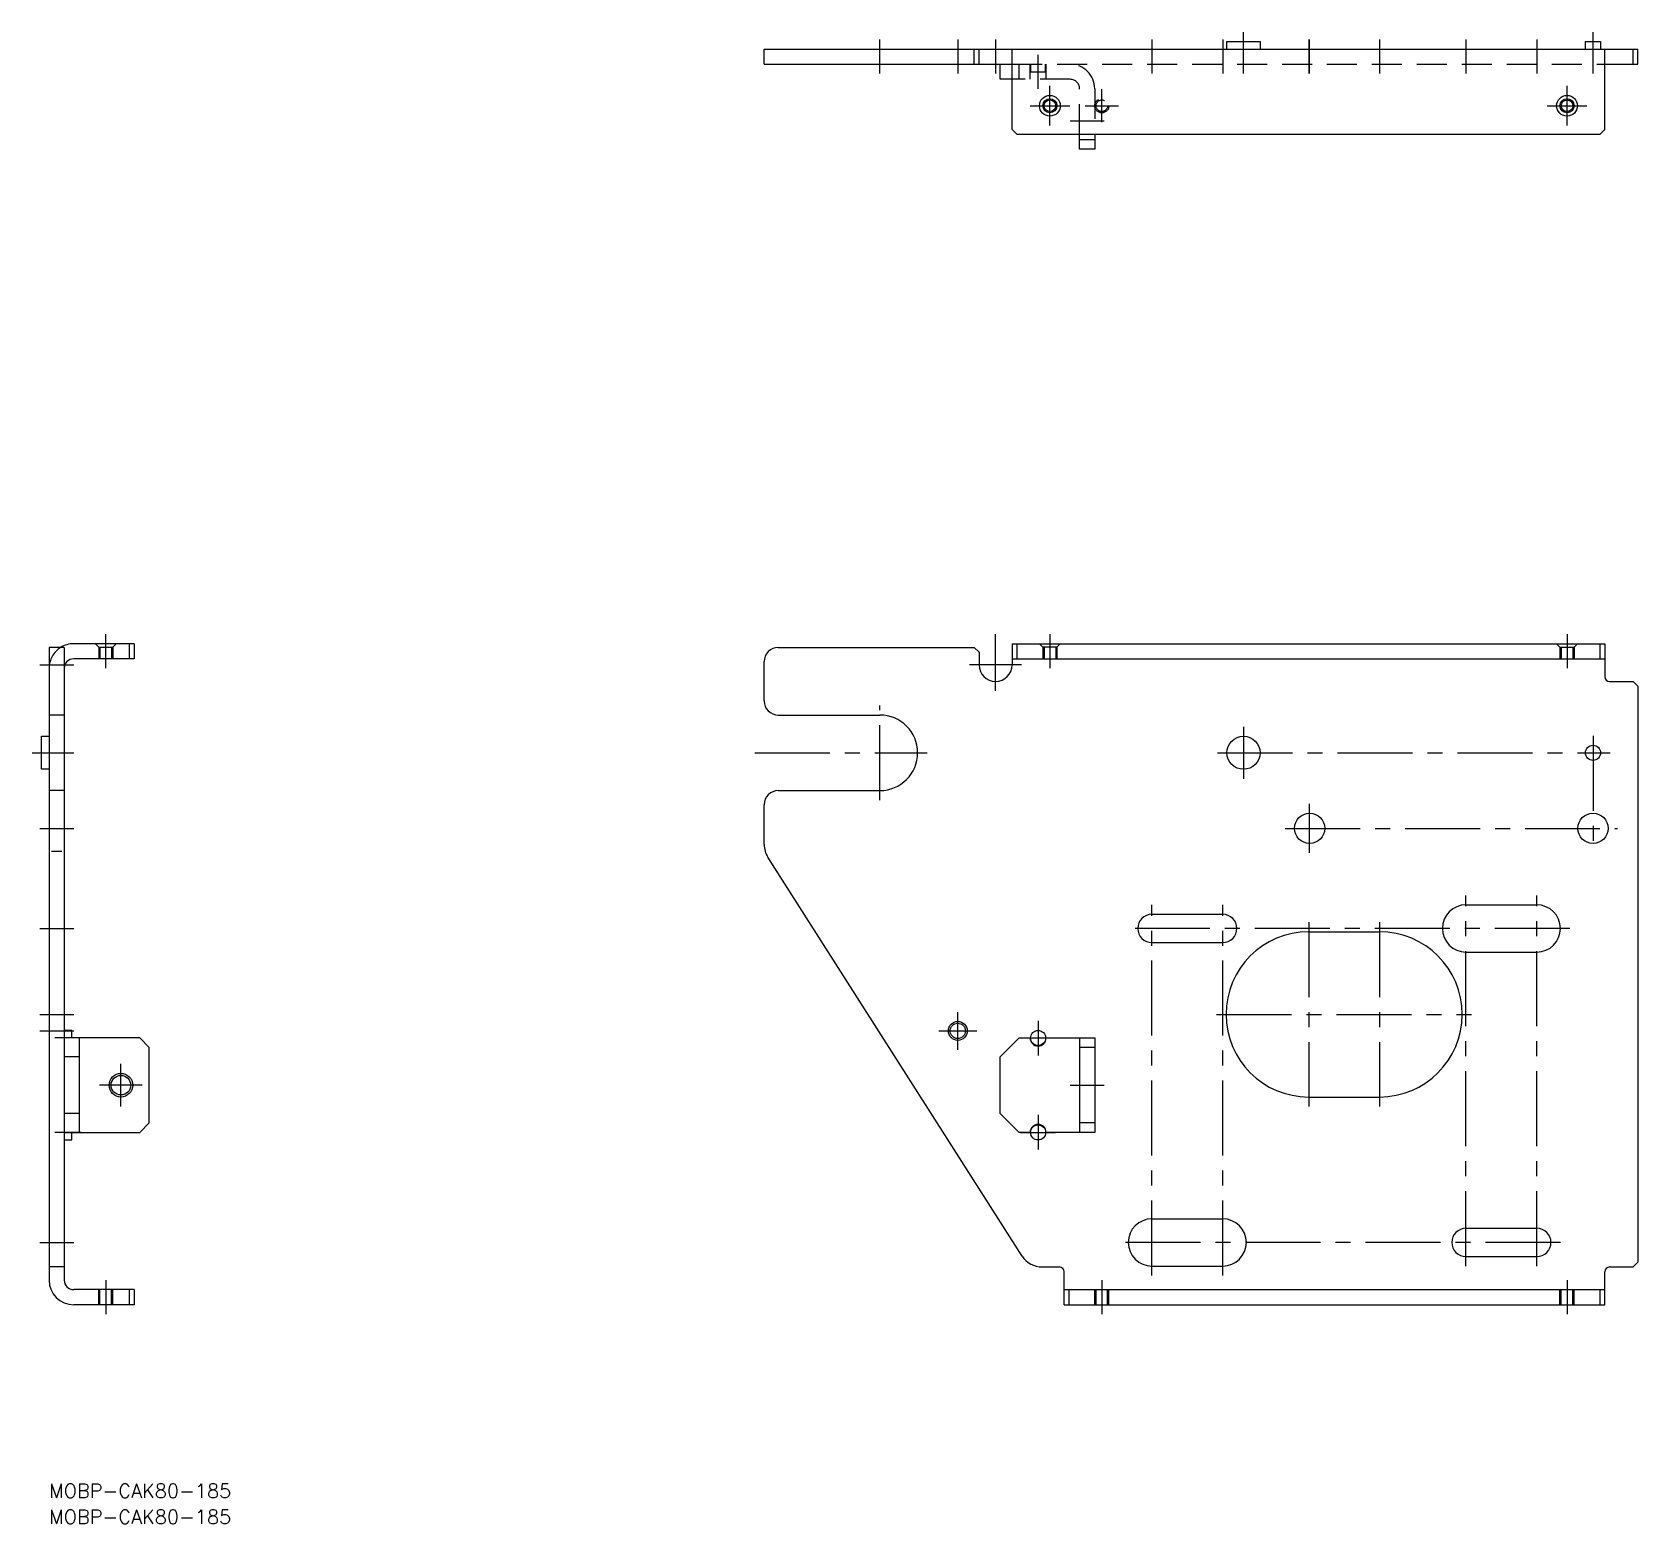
# Model space of a CAD drawing. Extents: x -4 to 336, y -9 to 307.
import ezdxf

# ---------------------------------------------------------------- set-up
doc = ezdxf.new("R2010")
doc.units = 0
doc.header["$LTSCALE"] = 0.5
doc.linetypes.add('CENTER', pattern=[50.8, 31.75, -6.35, 6.35, -6.35])
doc.linetypes.add('DASHED', pattern=[19.05, 12.7, -6.35])
doc.layers.get('0').update_dxf_attribs({"linetype": 'CONTINUOUS'})
doc.layers.add('CENTER', color=1, linetype='CENTER')
doc.styles.get("Standard").update_dxf_attribs({"font": 'txt.shx', "height": 3, "bigfont": 'bigfont.shx'})

# ---------------------------------------------------------------- blocks, each defined once
blk = doc.blocks.new('*U81')
at = {"color": 7, "linetype": 'CONTINUOUS'}
blk.add_text('MOBP-CAK80-185', height=3, dxfattribs=at).set_placement((0, -3))
blk = doc.blocks.new('*U82')
at = {"color": 7, "linetype": 'CONTINUOUS'}
blk.add_text('MOBP-CAK80-185', height=3, dxfattribs=at).set_placement((0, -8.52))

msp = doc.modelspace()

# ---------------------------------------------------------------- linework, layer by layer
at = {"color": 7, "linetype": 'CONTINUOUS'}
for p, q in [((151.4, 303.82), (336.4, 303.82)), ((151.4, 300.62), (151.4, 303.82)), ((151.4, 303.82), (292.4, 303.82)), ((195.9, 300.62), (195.9, 303.82)), ((196.9, 300.62), (196.9, 303.82)), ((203.9, 286.82), (203.9, 303.82)), ((249.4, 303.82), (249.4, 305.42)), ((249.4, 305.42), (256.4, 305.42)), ((256.4, 305.42), (256.4, 303.82)), ((325.3, 303.82), (325.3, 305.42)), ((325.3, 305.42), (328.5, 305.42)), ((328.5, 305.42), (328.5, 303.82)), ((329.4, 286.82), (329.4, 303.82)), ((335.4, 300.62), (335.4, 303.82)), ((336.4, 300.62), (336.4, 303.82)), ((151.4, 300.62), (203.9, 300.62)), ((201.4, 297.42), (201.4, 300.62)), ((201.4, 300.62), (203.9, 300.62)), ((329.4, 300.62), (336.4, 300.62)), ((203.9, 297.42), (201.4, 297.42)), ((203.9, 286.82), (204.9, 285.82)), ((204.9, 285.82), (328.4, 285.82)), ((218.2, 282.62), (218.2, 285.82)), ((221.4, 285.82), (221.4, 282.62)), ((328.4, 285.82), (329.4, 286.82)), ((221.4, 284.62), (218.2, 284.62)), ((221.4, 282.62), (218.2, 282.62)), ((3.2, 177.09), (0, 177.09)), ((0, 177.09), (0, 43.09)), ((3.2, 177.09), (3.2, 43.09)), ((18, 177.89), (5.2, 177.89)), ((17, 174.69), (17, 177.89)), ((18, 177.89), (18, 174.69)), ((154.4, 177.09), (195.9, 177.09)), ((196.9, 176.09), (195.9, 177.09)), ((203.9, 177.89), (329.4, 177.89)), ((203.9, 177.89), (203.9, 173.39)), ((204.9, 177.89), (204.9, 174.69)), ((328.4, 174.69), (328.4, 177.89)), ((329.4, 177.89), (329.4, 170.89)), ((18, 174.69), (5.2, 174.69)), ((151.4, 165.79), (151.4, 174.09)), ((196.9, 176.09), (196.9, 173.39)), ((203.9, 174.69), (329.4, 174.69)), ((330.4, 169.89), (335.4, 169.89)), ((336.4, 168.89), (335.4, 169.89)), ((336.4, 168.89), (336.4, 46.89)), ((3.2, 162.79), (0, 162.79)), ((154.4, 162.79), (175.9, 162.79)), ((-1.6, 151.29), (-1.6, 158.29)), ((-1.6, 158.29), (0, 158.29)), ((0, 151.29), (-1.6, 151.29)), ((3.2, 146.79), (0, 146.79)), ((154.4, 146.79), (175.9, 146.79)), ((151.4, 135.35), (151.4, 143.79)), ((206.03, 48.21), (152.19, 132.66)), ((300, 122.59), (315, 122.59)), ((233.5, 120.59), (248.5, 120.59)), ((266.7, 116.89), (281.7, 116.89)), ((233.5, 114.59), (248.5, 114.59)), ((300, 112.59), (315, 112.59)), ((4.8, 95.99), (3.2, 95.99)), ((4.8, 94.39), (4.8, 95.99)), ((19.2, 94.39), (3.2, 94.39)), ((7.59, 94.39), (6.4, 94.39)), ((6.4, 74.39), (6.4, 94.39)), ((19.2, 94.39), (21.2, 92.39)), ((21.2, 76.39), (21.2, 92.39)), ((205.4, 94.39), (201.4, 90.39)), ((205.4, 94.39), (207.7, 94.39)), ((211.1, 94.39), (221.4, 94.39)), ((218.2, 94.39), (218.2, 74.39)), ((221.4, 92.39), (218.2, 92.39)), ((221.4, 94.39), (221.4, 74.39)), ((6.4, 90.39), (3.2, 90.39)), ((201.4, 78.39), (201.4, 90.39)), ((266.7, 81.89), (281.7, 81.89)), ((6.4, 78.39), (3.2, 78.39)), ((205.4, 74.39), (201.4, 78.39)), ((19.2, 74.39), (21.2, 76.39)), ((221.4, 76.39), (218.2, 76.39)), ((3.2, 74.39), (19.2, 74.39)), ((3.2, 72.79), (4.8, 72.79)), ((4.8, 72.79), (4.8, 74.39)), ((207.7, 74.39), (205.4, 74.39)), ((221.4, 74.39), (211.1, 74.39)), ((233.5, 56.09), (248.5, 56.09)), ((300, 54.09), (315, 54.09)), ((300, 48.09), (315, 48.09)), ((3.2, 45.89), (0, 45.89)), ((210.24, 45.89), (213.9, 45.89)), ((214.9, 37.89), (214.9, 44.89)), ((233.5, 46.09), (248.5, 46.09)), ((329.4, 37.89), (329.4, 44.89)), ((330.4, 45.89), (335.4, 45.89)), ((335.4, 45.89), (336.4, 46.89)), ((18, 41.09), (5.2, 41.09)), ((17, 37.89), (17, 41.09)), ((18, 41.09), (18, 37.89)), ((214.9, 41.09), (329.4, 41.09)), ((215.9, 41.09), (215.9, 37.89)), ((328.4, 37.89), (328.4, 41.09)), ((18, 37.89), (5.2, 37.89)), ((214.9, 37.89), (329.4, 37.89))]:
    msp.add_line(p, q, dxfattribs=at)
at = {"color": 3, "linetype": 'DASHED'}
for p, q in [((203.9, 300.62), (329.4, 300.62)), ((205.4, 297.42), (205.4, 300.62)), ((207.7, 297.42), (207.7, 300.62)), ((207.8, 300.62), (207.8, 299.02)), ((211, 299.02), (211, 300.62)), ((211.1, 297.42), (211.1, 300.62)), ((216.2, 297.42), (203.9, 297.42)), ((207.8, 299.02), (211, 299.02)), ((218.2, 285.82), (218.2, 295.42)), ((221.4, 295.42), (221.4, 285.82)), ((9.8, 177.89), (10.5, 177.19)), ((10.5, 177.19), (13.5, 177.19)), ((10.5, 177.19), (10.5, 174.69)), ((10.77, 177.19), (10.77, 174.69)), ((13.23, 177.19), (13.23, 174.69)), ((13.5, 177.19), (14.2, 177.89)), ((13.5, 177.19), (13.5, 174.69)), ((210.4, 177.19), (209.7, 177.89)), ((210.4, 177.19), (210.4, 174.69)), ((213.4, 177.19), (210.4, 177.19)), ((210.67, 177.19), (210.67, 174.69)), ((213.13, 177.19), (213.13, 174.69)), ((214.1, 177.89), (213.4, 177.19)), ((213.4, 177.19), (213.4, 174.69)), ((319.2, 177.89), (319.9, 177.19)), ((319.9, 177.19), (319.9, 174.69)), ((319.9, 177.19), (322.9, 177.19)), ((320.17, 177.19), (320.17, 174.69)), ((322.63, 177.19), (322.63, 174.69)), ((322.9, 177.19), (323.6, 177.89)), ((322.9, 177.19), (322.9, 174.69)), ((10.5, 37.89), (10.5, 41.09)), ((10.77, 37.89), (10.77, 41.09)), ((13.23, 37.89), (13.23, 41.09)), ((13.5, 37.89), (13.5, 41.09)), ((221.4, 37.89), (221.4, 41.09)), ((221.67, 37.89), (221.67, 41.09)), ((224.13, 37.89), (224.13, 41.09)), ((224.4, 37.89), (224.4, 41.09)), ((319.9, 37.89), (319.9, 41.09)), ((320.17, 37.89), (320.17, 41.09)), ((322.63, 37.89), (322.63, 41.09)), ((322.9, 37.89), (322.9, 41.09))]:
    msp.add_line(p, q, dxfattribs=at)
at = {"color": 3, "linetype": 'CONTINUOUS'}
msp.add_line((2.7, 133.89), (0.5, 133.89), dxfattribs=at)
at = {"color": 7, "linetype": 'CONTINUOUS'}
for centre, radius in [((211.9, 291.82), 2.2), ((211.9, 291.82), 1.23), ((321.4, 291.82), 2.2), ((321.4, 291.82), 1.23), ((252.9, 154.79), 3.5), ((326.9, 154.79), 1.6), ((266.9, 138.79), 3.2), ((326.9, 138.79), 3.2), ((192.4, 95.89), 1.62), ((209.4, 94.39), 1.6), ((15.2, 84.39), 2.07), ((209.4, 74.39), 1.6)]:
    msp.add_circle(centre, radius, dxfattribs=at)
at = {"color": 3, "linetype": 'CONTINUOUS'}
for centre, radius in [((211.9, 291.82), 1.5), ((321.4, 291.82), 1.5), ((192.4, 95.89), 2), ((15.2, 84.39), 2.5)]:
    msp.add_circle(centre, radius, dxfattribs=at)
at = {"color": 3, "linetype": 'DASHED'}
for radius in [1.5, 1.23]:
    msp.add_circle((222.9, 291.82), radius, dxfattribs=at)
for centre, radius, start, end in [((216.2, 295.42), 5.2, 0, 90), ((216.2, 295.42), 2, 0, 90), ((5.2, 172.69), 5.2, 122.2042, 180)]:
    msp.add_arc(centre, radius, start, end, dxfattribs=at)
at = {"color": 7, "linetype": 'CONTINUOUS'}
for centre, radius, start, end in [((5.2, 172.69), 5.2, 90, 122.2042), ((154.4, 174.09), 3, 90, 180), ((5.2, 172.69), 2, 90, 180), ((200.4, 173.39), 3.5, 180, 0), ((330.4, 170.89), 1, 180, 270), ((154.4, 165.79), 3, 180, 270), ((175.9, 154.79), 8, 270, 90), ((154.4, 143.79), 3, 90, 180), ((156.4, 135.35), 5, 180, 212.5175), ((300, 117.59), 5, 90, 270), ((315, 117.59), 5, 270, 90), ((233.5, 117.59), 3, 90, 270), ((248.5, 117.59), 3, 270, 90), ((266.7, 99.39), 17.5, 90, 270), ((281.7, 99.39), 17.5, 270, 90), ((209.4, 94.39), 1.7, 180, 0), ((209.4, 74.39), 1.7, 0, 180), ((233.5, 51.09), 5, 90, 270), ((248.5, 51.09), 5, 270, 90), ((300, 51.09), 3, 90, 270), ((315, 51.09), 3, 270, 90), ((210.24, 50.89), 5, 212.5175, 270), ((213.9, 44.89), 1, 0, 90), ((330.4, 44.89), 1, 90, 180), ((5.2, 43.09), 5.2, 180, 270), ((5.2, 43.09), 2, 180, 270)]:
    msp.add_arc(centre, radius, start, end, dxfattribs=at)
at = {"layer": 'CENTER', "color": 1, "linetype": 'CENTER'}
for p, q in [((252.9, 298.62), (252.9, 307.42)), ((326.9, 298.62), (326.9, 307.42)), ((175.9, 298.62), (175.9, 305.82)), ((192.4, 305.82), (192.4, 298.62)), ((200.4, 305.82), (200.4, 298.62)), ((209.4, 295.42), (209.4, 302.62)), ((233.5, 305.82), (233.5, 298.62)), ((248.5, 305.82), (248.5, 298.62)), ((266.7, 305.82), (266.7, 298.62)), ((266.9, 298.62), (266.9, 305.82)), ((281.7, 305.82), (281.7, 298.62)), ((300, 305.82), (300, 298.62)), ((315, 305.82), (315, 298.62)), ((211.9, 287.62), (211.9, 296.02)), ((321.4, 287.62), (321.4, 296.02)), ((222.9, 288.32), (222.9, 295.32)), ((207.7, 291.82), (216.1, 291.82)), ((219.4, 291.82), (226.4, 291.82)), ((317.2, 291.82), (325.6, 291.82)), ((216.2, 288.62), (223.4, 288.62)), ((12, 172.69), (12, 179.89)), ((200.4, 167.89), (200.4, 179.89)), ((211.9, 179.89), (211.9, 172.69)), ((321.4, 179.89), (321.4, 172.69)), ((-2, 173.39), (5.2, 173.39)), ((205.9, 173.39), (194.9, 173.39)), ((175.9, 144.79), (175.9, 164.79)), ((252.9, 160.29), (252.9, 149.29)), ((326.9, 158.39), (326.9, 133.59)), ((-3.6, 154.79), (5.2, 154.79)), ((149.4, 154.79), (185.9, 154.79)), ((247.4, 154.79), (330.5, 154.79)), ((266.9, 133.59), (266.9, 143.99)), ((-2, 138.79), (5.2, 138.79)), ((261.7, 138.79), (332.1, 138.79)), ((233.5, 44.09), (233.5, 122.59)), ((248.5, 44.09), (248.5, 122.59)), ((300, 46.09), (300, 124.59)), ((315, 46.09), (315, 124.59)), ((-2, 117.59), (5.2, 117.59)), ((322, 117.59), (228.5, 117.59)), ((266.7, 118.89), (266.7, 79.89)), ((281.7, 118.89), (281.7, 79.89)), ((-2, 99.39), (5.2, 99.39)), ((192.4, 91.89), (192.4, 99.89)), ((247.2, 99.39), (301.2, 99.39)), ((-2, 95.89), (5.2, 95.89)), ((188.4, 95.89), (196.4, 95.89)), ((209.4, 97.99), (209.4, 90.69)), ((6.8, 94.39), (1.2, 94.39)), ((205.7, 94.39), (213.1, 94.39)), ((15.2, 79.89), (15.2, 88.89)), ((19.7, 84.39), (10.7, 84.39)), ((216.2, 84.39), (223.4, 84.39)), ((209.4, 78.09), (209.4, 70.79)), ((6.8, 74.39), (1.2, 74.39)), ((205.7, 74.39), (213.1, 74.39)), ((-2, 51.09), (5.2, 51.09)), ((320, 51.09), (226.5, 51.09)), ((12, 43.09), (12, 35.89)), ((222.9, 43.09), (222.9, 35.89)), ((321.4, 43.09), (321.4, 35.89))]:
    msp.add_line(p, q, dxfattribs=at)

# ---------------------------------------------------------------- block references
at = {"color": 7, "linetype": 'CONTINUOUS'}
for name in ['*U81', '*U82']:
    msp.add_blockref(name, (0, 0), dxfattribs=at)

doc.saveas('drawing.dxf')
